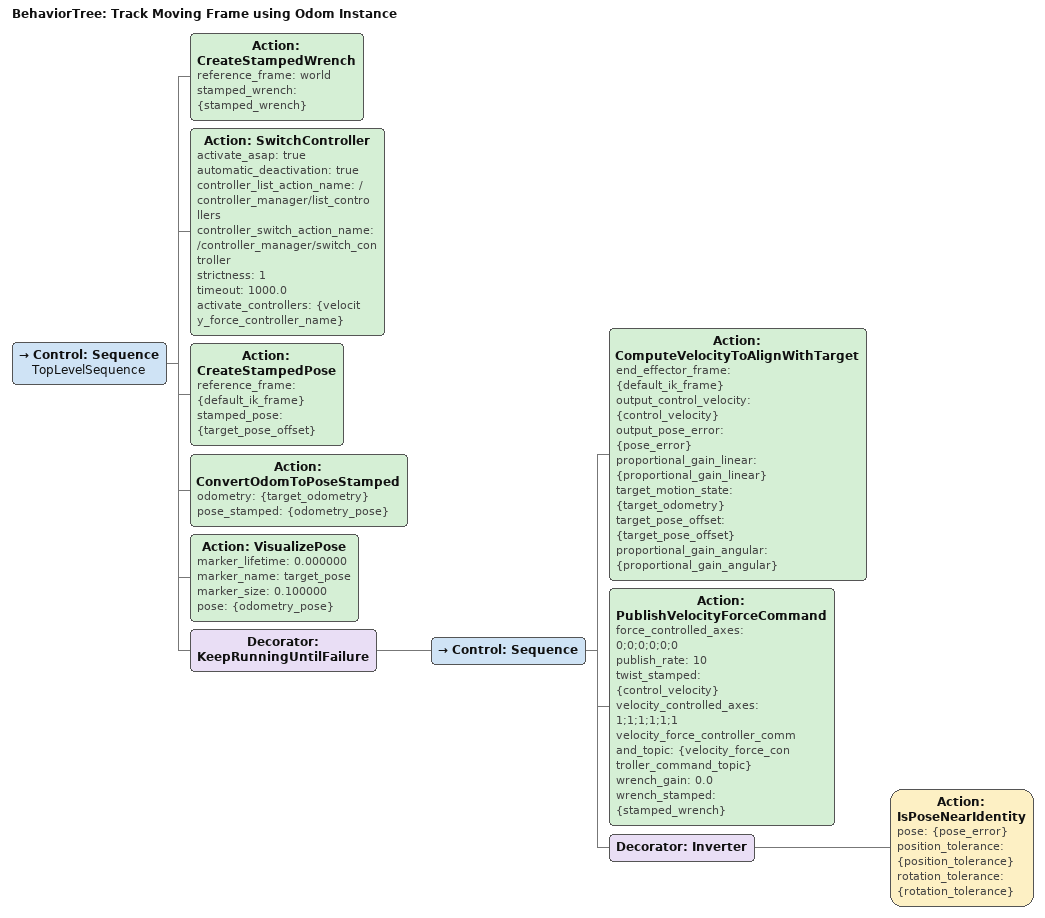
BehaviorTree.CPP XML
<?xml version='1.0' encoding='UTF-8'?>
<root BTCPP_format="4" main_tree_to_execute="Track Moving Frame using Odom Instance">
  <BehaviorTree ID="Track Moving Frame using Odom Instance" _description="Moves the end-effector to a target pose specified by an odometry message input, then exits when the target is reached.">
    <Control ID="Sequence" name="TopLevelSequence">
      <!--Setup: Create wrench and switch controller-->
      <Action ID="CreateStampedWrench" reference_frame="world" stamped_wrench="{stamped_wrench}"/>
      <Action ID="SwitchController" activate_asap="true" automatic_deactivation="true" controller_list_action_name="/controller_manager/list_controllers" controller_switch_action_name="/controller_manager/switch_controller" strictness="1" timeout="1000.0" activate_controllers="{velocity_force_controller_name}"/>
      <Action ID="CreateStampedPose" reference_frame="{default_ik_frame}" stamped_pose="{target_pose_offset}"/>
      <!--Convert input odometry to pose for visualization-->
      <Action ID="ConvertOdomToPoseStamped" odometry="{target_odometry}" pose_stamped="{odometry_pose}"/>
      <Action ID="VisualizePose" marker_lifetime="0.000000" marker_name="target_pose" marker_size="0.100000" pose="{odometry_pose}"/>
      <!--Control loop: compute velocity, publish, check if reached target-->
      <Decorator ID="KeepRunningUntilFailure">
        <Control ID="Sequence">
          <!--Compute velocity to align with target-->
          <Action ID="ComputeVelocityToAlignWithTarget" end_effector_frame="{default_ik_frame}" output_control_velocity="{control_velocity}" output_pose_error="{pose_error}" proportional_gain_linear="{proportional_gain_linear}" target_motion_state="{target_odometry}" target_pose_offset="{target_pose_offset}" proportional_gain_angular="{proportional_gain_angular}"/>
          <!--Publish velocity command-->
          <Action ID="PublishVelocityForceCommand" force_controlled_axes="0;0;0;0;0;0" publish_rate="10" twist_stamped="{control_velocity}" velocity_controlled_axes="1;1;1;1;1;1" velocity_force_controller_command_topic="{velocity_force_controller_command_topic}" wrench_gain="0.0" wrench_stamped="{stamped_wrench}"/>
          <!--Check if we've reached the target - if yes, this fails and exits the loop-->
          <Decorator ID="Inverter">
            <Action ID="IsPoseNearIdentity" pose="{pose_error}" position_tolerance="{position_tolerance}" rotation_tolerance="{rotation_tolerance}"/>
          </Decorator>
        </Control>
      </Decorator>
    </Control>
  </BehaviorTree>
</root>
